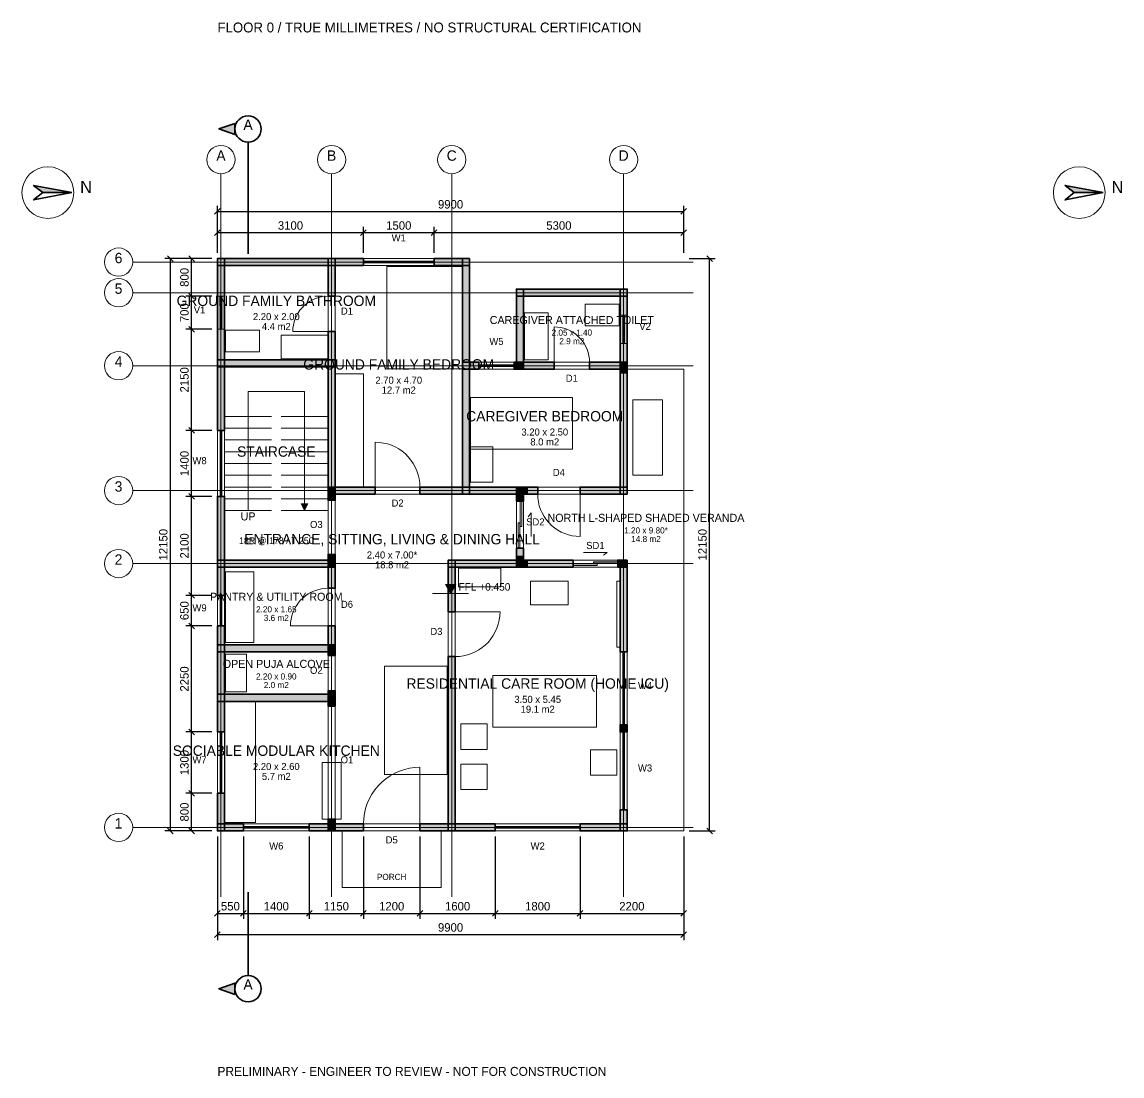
# Model space of a CAD drawing. Header units: millimetres. Extents: x -4150 to 54370, y -5203 to 17171.
# Drawn here: x -4150 to 19207, y -5203 to 17171 of the extents above; entities that cross this region are included whole.
import ezdxf
from ezdxf.enums import TextEntityAlignment as Align

# ---------------------------------------------------------------- set-up
doc = ezdxf.new("R2010")
doc.units = ezdxf.units.MM
for name, color, linetype, lineweight in [('A-ANNO', 7, 'Continuous', 18), ('A-DIMS', 7, 'Continuous', 13), ('A-DOOR', 3, 'Continuous', 18), ('A-EXT', 30, 'Continuous', 18), ('A-FLOR', 8, 'Continuous', 13), ('A-FURN', 8, 'Continuous', 13), ('A-GRID', 8, 'Continuous', 13), ('A-LEVL', 7, 'Continuous', 13), ('A-SECT', 1, 'Continuous', 35), ('A-STAIR', 7, 'Continuous', 18), ('A-TAGS', 1, 'Continuous', 13), ('A-WALL', 7, 'Continuous', 35), ('A-WIND', 4, 'Continuous', 18)]:
    doc.layers.add(name, color=color, linetype=linetype, lineweight=lineweight)
doc.dimstyles.new('FF-ARCH', dxfattribs={"dimtxt": 180, "dimasz": 90, "dimexe": 120, "dimexo": 120, "dimgap": 60, "dimtad": 1, "dimdec": 0, "dimtsz": 60, "dimcen": 2.5, "dimazin": 3, "dimtfac": 1, "dimtmove": 0, "dimatfit": 3})

msp = doc.modelspace()

# ---------------------------------------------------------------- hatches: boundary and pattern name
at = {"layer": 'A-LEVL'}
msp.add_hatch(color=7, dxfattribs=at).paths.add_polyline_path([(4840, 5230), (5060, 5230), (4950, 5040)])
at = {"layer": 'A-SECT'}
for points in [[(370, 15020), (30, 14900), (370, 14780)], [(370, -3470), (30, -3350), (370, -3230)]]:
    msp.add_hatch(color=7, dxfattribs=at).paths.add_polyline_path(points)
at = {"layer": 'A-STAIR'}
msp.add_hatch(color=7, dxfattribs=at).paths.add_polyline_path([(1780, 6940), (1920, 6940), (1850, 6800)])
at = {"layer": 'A-WALL'}
for points in [[(-3094, 13550), (-3902.5, 13704), (-3710, 13550)], [(18806, 13550), (17997.5, 13704), (18190, 13550)], [(0, 12075), (0, 12150), (150, 12150), (150, 9925), (150, 9850), (0, 9850), (0, 12075)], [(2425, 12150), (2500, 12150), (2500, 12000), (75, 12000), (0, 12000), (0, 12150), (2425, 12150)], [(2350, 12150), (2500, 12150), (2500, 11350), (2350, 11350), (2350, 12075), (2350, 12150)], [(2425, 12000), (2350, 12000), (2350, 12150), (3100, 12150), (3100, 12000), (2425, 12000)], [(5350, 12150), (5350, 12000), (4600, 12000), (4600, 12150), (5275, 12150), (5350, 12150)], [(5200, 12075), (5200, 12150), (5350, 12150), (5350, 9875), (5350, 9800), (5200, 9800), (5200, 12075)], [(6350, 11425), (6350, 11500), (6500, 11500), (6500, 9875), (6500, 9800), (6350, 9800), (6350, 11425)], [(8625, 11500), (8700, 11500), (8700, 11350), (6425, 11350), (6350, 11350), (6350, 11500), (8625, 11500)], [(8550, 11425), (8550, 11500), (8700, 11500), (8700, 9875), (8700, 9800), (8550, 9800), (8550, 11425)], [(2500, 9925), (2500, 9850), (2350, 9850), (2350, 10600), (2500, 10600), (2500, 9925)], [(0, 10000), (150, 10000), (150, 8500), (0, 8500), (0, 9925), (0, 10000)], [(2425, 10000), (2500, 10000), (2500, 9850), (75, 9850), (0, 9850), (0, 10000), (2425, 10000)], [(2350, 9925), (2350, 10000), (2500, 10000), (2500, 7225), (2500, 7150), (2350, 7150), (2350, 9925)], [(5200, 9875), (5200, 9950), (5350, 9950), (5350, 7225), (5350, 7150), (5200, 7150), (5200, 9875)], [(5275, 9800), (5200, 9800), (5200, 9950), (5550, 9950), (5550, 9800), (5275, 9800)], [(6500, 9950), (6500, 9800), (6300, 9800), (6300, 9950), (6425, 9950), (6500, 9950)], [(6425, 9800), (6350, 9800), (6350, 9950), (7150, 9950), (7150, 9800), (6425, 9800)], [(8700, 9950), (8700, 9800), (7900, 9800), (7900, 9950), (8625, 9950), (8700, 9950)], [(8550, 9875), (8550, 9950), (8700, 9950), (8700, 9800), (8700, 9725), (8550, 9725), (8550, 9875)], [(8550, 9800), (8550, 9875), (8700, 9875), (8700, 7225), (8700, 7150), (8550, 7150), (8550, 9800)], [(2350, 7300), (2500, 7300), (2500, 7020), (2350, 7020), (2350, 7225), (2350, 7300)], [(2425, 7150), (2350, 7150), (2350, 7300), (3350, 7300), (3350, 7150), (2425, 7150)], [(5350, 7300), (5350, 7150), (4300, 7150), (4300, 7300), (5275, 7300), (5350, 7300)], [(6425, 7300), (6500, 7300), (6500, 7150), (5275, 7150), (5200, 7150), (5200, 7300), (6425, 7300)], [(6350, 7225), (6350, 7300), (6500, 7300), (6500, 7150), (6500, 7075), (6350, 7075), (6350, 7225)], [(6500, 7300), (6575, 7300), (6575, 7150), (6425, 7150), (6350, 7150), (6350, 7300), (6500, 7300)], [(6500, 7150), (6425, 7150), (6425, 7300), (6800, 7300), (6800, 7150), (6500, 7150)], [(8700, 7300), (8700, 7150), (7700, 7150), (7700, 7300), (8625, 7300), (8700, 7300)], [(150, 5675), (150, 5600), (0, 5600), (0, 7100), (150, 7100), (150, 5675)], [(6350, 7225), (6500, 7225), (6500, 7000), (6350, 7000), (6350, 7150), (6350, 7225)], [(2500, 5675), (2500, 5600), (2350, 5600), (2350, 5870), (2500, 5870), (2500, 5675)], [(6500, 5750), (6500, 5675), (6350, 5675), (6350, 6000), (6500, 6000), (6500, 5750)], [(0, 5750), (150, 5750), (150, 5000), (0, 5000), (0, 5675), (0, 5750)], [(2425, 5750), (2500, 5750), (2500, 5600), (75, 5600), (0, 5600), (0, 5750), (2425, 5750)], [(2350, 5750), (2500, 5750), (2500, 5150), (2350, 5150), (2350, 5675), (2350, 5750)], [(4900, 5750), (5050, 5750), (5050, 4650), (4900, 4650), (4900, 5675), (4900, 5750)], [(6425, 5750), (6500, 5750), (6500, 5600), (4975, 5600), (4900, 5600), (4900, 5750), (6425, 5750)], [(6350, 5750), (6350, 5825), (6500, 5825), (6500, 5675), (6500, 5600), (6350, 5600), (6350, 5750)], [(6500, 5750), (6575, 5750), (6575, 5600), (6425, 5600), (6350, 5600), (6350, 5750), (6500, 5750)], [(6500, 5600), (6425, 5600), (6425, 5750), (7550, 5750), (7550, 5600), (6500, 5600)], [(8700, 5750), (8700, 5600), (8500, 5600), (8500, 5750), (8625, 5750), (8700, 5750)], [(8700, 5750), (8700, 3800), (8550, 3800), (8550, 5675), (8550, 5750), (8700, 5750)], [(150, 3875), (150, 3800), (0, 3800), (0, 4350), (150, 4350), (150, 3875)], [(2500, 3875), (2500, 3800), (2350, 3800), (2350, 4350), (2500, 4350), (2500, 3875)], [(0, 3875), (0, 3950), (150, 3950), (150, 2825), (150, 2750), (0, 2750), (0, 3875)], [(2425, 3950), (2500, 3950), (2500, 3800), (75, 3800), (0, 3800), (0, 3950), (2425, 3950)], [(2350, 3950), (2500, 3950), (2500, 3725), (2350, 3725), (2350, 3875), (2350, 3950)], [(5050, 75), (5050, 0), (4900, 0), (4900, 3700), (5050, 3700), (5050, 75)], [(0, 2900), (150, 2900), (150, 2100), (0, 2100), (0, 2825), (0, 2900)], [(2425, 2900), (2500, 2900), (2500, 2750), (75, 2750), (0, 2750), (0, 2900), (2425, 2900)], [(2500, 2825), (2500, 2750), (2350, 2750), (2350, 2975), (2500, 2975), (2500, 2825)], [(2350, 2900), (2500, 2900), (2500, 2650), (2350, 2650), (2350, 2825), (2350, 2900)], [(8700, 2100), (8550, 2100), (8550, 2250), (8700, 2250), (8700, 2100)], [(150, 75), (150, 0), (0, 0), (0, 800), (150, 800), (150, 75)], [(2500, 75), (2500, 0), (2350, 0), (2350, 250), (2500, 250), (2500, 75)], [(8700, 0), (8550, 0), (8550, 450), (8700, 450), (8700, 75), (8700, 0)], [(75, 0), (0, 0), (0, 150), (550, 150), (550, 0), (75, 0)], [(2500, 150), (2500, 0), (1950, 0), (1950, 150), (2425, 150), (2500, 150)], [(2425, 0), (2350, 0), (2350, 150), (3100, 150), (3100, 0), (2425, 0)], [(5050, 150), (5050, 0), (4300, 0), (4300, 150), (4975, 150), (5050, 150)], [(4975, 0), (4900, 0), (4900, 150), (5900, 150), (5900, 0), (4975, 0)], [(8700, 150), (8700, 0), (7700, 0), (7700, 150), (8625, 150), (8700, 150)]]:
    msp.add_hatch(color=7, dxfattribs=at).paths.add_polyline_path(points)

# ---------------------------------------------------------------- linework, layer by layer
at = {"layer": 'A-ANNO'}
for centre in [(-3600, 13550), (18300, 13550)]:
    msp.add_circle(centre, 550, dxfattribs=at)
at = {"layer": 'A-DOOR'}
for p, q in [((2350, 10600), (1600, 10600)), ((7150, 9950), (7150, 10700)), ((3350, 7300), (3350, 8250)), ((2350, 5870), (2350, 7020)), ((2500, 5870), (2500, 7020)), ((7700, 7150), (7700, 6250)), ((6660, 6750), (6600, 6670)), ((6660, 6250), (6660, 6750)), ((7775, 5910), (8275, 5910)), ((8275, 5910), (8195, 5850)), ((5050, 4650), (6000, 4650)), ((2350, 4350), (1550, 4350)), ((2350, 2975), (2350, 3725)), ((2500, 2975), (2500, 3725)), ((2350, 250), (2350, 2650)), ((2500, 250), (2500, 2650)), ((4300, 150), (4300, 1350))]:
    msp.add_line(p, q, dxfattribs=at)
for points in [[(2350, 11350), (2280.8, 11346.8), (2212.2, 11337.2), (2144.8, 11321.4), (2079.1, 11299.4), (2015.7, 11271.4), (1955.2, 11237.7), (1898, 11198.5), (1844.7, 11154.3), (1795.7, 11105.3), (1751.5, 11052), (1712.3, 10994.8), (1678.6, 10934.3), (1650.6, 10870.9), (1628.6, 10805.2), (1612.8, 10737.8), (1603.2, 10669.2), (1600, 10600)], [(7900, 9950), (7896.8, 10019.2), (7887.2, 10087.8), (7871.4, 10155.2), (7849.4, 10220.9), (7821.4, 10284.3), (7787.7, 10344.8), (7748.5, 10402), (7704.3, 10455.3), (7655.3, 10504.3), (7602, 10548.5), (7544.8, 10587.7), (7484.3, 10621.4), (7420.9, 10649.4), (7355.2, 10671.4), (7287.8, 10687.2), (7219.2, 10696.8), (7150, 10700)], [(4300, 7300), (4295.9, 7387.7), (4283.8, 7474.6), (4263.7, 7560), (4235.8, 7643.2), (4200.4, 7723.5), (4157.7, 7800.1), (4108.1, 7872.5), (4052.1, 7940), (3990, 8002.1), (3922.5, 8058.1), (3850.1, 8107.7), (3773.5, 8150.4), (3693.2, 8185.8), (3610, 8213.7), (3524.6, 8233.8), (3437.7, 8245.9), (3350, 8250)], [(6800, 7150), (6803.8, 7067), (6815.3, 6984.6), (6834.4, 6903.7), (6860.8, 6824.9), (6894.4, 6748.8), (6934.8, 6676.2), (6981.8, 6607.6), (7034.9, 6543.7), (7093.7, 6484.9), (7157.6, 6431.8), (7226.2, 6384.8), (7298.8, 6344.4), (7374.9, 6310.8), (7453.7, 6284.4), (7534.6, 6265.3), (7617, 6253.8), (7700, 6250)], [(2350, 5150), (2276.2, 5146.6), (2203, 5136.4), (2131.1, 5119.5), (2061, 5096), (1993.4, 5066.1), (1928.9, 5030.2), (1867.9, 4988.4), (1811, 4941.2), (1758.8, 4889), (1711.6, 4832.1), (1669.8, 4771.1), (1633.9, 4706.6), (1604, 4639), (1580.5, 4568.9), (1563.6, 4497), (1553.4, 4423.8), (1550, 4350)], [(5050, 3700), (5137.7, 3704.1), (5224.6, 3716.2), (5310, 3736.3), (5393.2, 3764.2), (5473.5, 3799.6), (5550.1, 3842.3), (5622.5, 3891.9), (5690, 3947.9), (5752.1, 4010), (5808.1, 4077.5), (5857.7, 4149.9), (5900.4, 4226.5), (5935.8, 4306.8), (5963.7, 4390), (5983.8, 4475.4), (5995.9, 4562.3), (6000, 4650)], [(3100, 150), (3105.1, 260.7), (3120.4, 370.5), (3145.8, 478.4), (3181, 583.5), (3225.8, 684.9), (3279.7, 781.7), (3342.4, 873.2), (3413.2, 958.4), (3491.6, 1036.8), (3576.8, 1107.6), (3668.3, 1170.3), (3765.1, 1224.2), (3866.5, 1269), (3971.6, 1304.2), (4079.5, 1329.6), (4189.3, 1344.9), (4300, 1350)]]:
    msp.add_lwpolyline(points, dxfattribs=at)
for points in [[(6463, 6460), (6463, 7000), (6431, 7000), (6431, 6460)], [(6419, 6000), (6419, 6540), (6387, 6540), (6387, 6000)], [(7550, 5669), (8065, 5669), (8065, 5637), (7550, 5637)], [(7985, 5713), (8500, 5713), (8500, 5681), (7985, 5681)]]:
    msp.add_lwpolyline(points, close=True, dxfattribs=at)
at = {"layer": 'A-EXT'}
msp.add_lwpolyline([(2650, -1200), (4750, -1200), (4750, 0), (2650, 0)], close=True, dxfattribs=at)
at = {"layer": 'A-FLOR'}
for points in [[(0, 0), (0, 150), (0, 2750), (0, 2825), (0, 2900), (0, 3800), (0, 3875), (0, 3950), (0, 5600), (0, 5675), (0, 5750), (0, 9850), (0, 9925), (0, 10000), (0, 12000), (0, 12075), (0, 12150), (150, 12150), (2350, 12150), (2425, 12150), (2500, 12150), (5200, 12150), (5275, 12150), (5350, 12150), (5350, 12000), (5350, 9950), (6350, 9950), (6350, 11350), (6350, 11425), (6350, 11500), (6500, 11500), (8550, 11500), (8625, 11500), (8700, 11500), (8700, 11350), (8700, 9950), (8700, 9875), (8700, 9800), (9900, 9800), (9900, 0), (8700, 0), (8550, 0), (5050, 0), (4975, 0), (4900, 0), (2500, 0), (2425, 0), (2350, 0), (150, 0), (75, 0), (0, 0)], [(150, 10000), (2350, 10000), (2350, 12000), (150, 12000)], [(2500, 7300), (5200, 7300), (5200, 12000), (2500, 12000)], [(6500, 9950), (8550, 9950), (8550, 11350), (6500, 11350)], [(150, 5750), (2350, 5750), (2350, 9850), (150, 9850)], [(5350, 7300), (8550, 7300), (8550, 9800), (5350, 9800)], [(8700, 0), (9900, 0), (9900, 9800), (8700, 9800), (8700, 7150), (6500, 7150), (6500, 5750), (8700, 5750)], [(2500, 150), (4900, 150), (4900, 5750), (6350, 5750), (6350, 7150), (2500, 7150)], [(150, 3950), (2350, 3950), (2350, 5600), (150, 5600)], [(5050, 150), (8550, 150), (8550, 5600), (5050, 5600)], [(150, 2900), (2350, 2900), (2350, 3800), (150, 3800)], [(150, 150), (2350, 150), (2350, 2750), (150, 2750)]]:
    msp.add_lwpolyline(points, close=True, dxfattribs=at)
at = {"layer": 'A-FURN'}
for points in [[(5200, 9810), (5200, 11980), (3600, 11980), (3600, 9810)], [(7020, 10000), (7020, 11000), (6520, 11000), (6520, 10000)], [(8530, 10720), (8530, 11180), (7810, 11180), (7810, 10720)], [(890, 10170), (890, 10630), (170, 10630), (170, 10170)], [(2350, 10020), (2350, 10520), (1350, 10520), (1350, 10020)], [(3100, 7300), (3100, 9700), (2500, 9700), (2500, 7300)], [(7540, 8100), (7540, 9200), (5370, 9200), (5370, 8100)], [(8820, 7550), (9450, 7550), (9450, 9150), (8820, 9150)], [(5850, 7400), (5850, 8150), (5370, 8150), (5370, 7400)], [(770, 4000), (770, 5500), (170, 5500), (170, 4000)], [(6020, 5180), (6020, 5580), (5120, 5580), (5120, 5180)], [(7450, 4800), (7450, 5300), (6650, 5300), (6650, 4800)], [(8550, 3900), (8550, 5300), (8480, 5300), (8480, 3900)], [(620, 2950), (620, 3750), (170, 3750), (170, 2950)], [(4880, 1200), (4880, 3500), (3550, 3500), (3550, 1200)], [(8050, 2200), (8050, 3300), (5850, 3300), (5850, 2200)], [(810, 180), (810, 2740), (155, 2740), (155, 180)], [(5730, 1730), (5730, 2270), (5170, 2270), (5170, 1730)], [(8480, 1180), (8480, 1720), (7920, 1720), (7920, 1180)], [(2225, 1450), (2625, 1450), (2625, 250), (2225, 250)], [(5730, 880), (5730, 1420), (5170, 1420), (5170, 880)]]:
    msp.add_lwpolyline(points, close=True, dxfattribs=at)
at = {"layer": 'A-GRID'}
for p, q in [((75, -1400), (75, 13950)), ((2425, -1400), (2425, 13950)), ((4975, -1400), (4975, 13950)), ((8625, -1400), (8625, 13950)), ((-1800, 12075), (10100, 12075)), ((-1800, 11425), (10100, 11425)), ((-1800, 9875), (10100, 9875)), ((-1800, 7225), (10100, 7225)), ((-1800, 5675), (10100, 5675)), ((-1800, 75), (10100, 75))]:
    msp.add_line(p, q, dxfattribs=at)
for centre in [(75, 14250), (2425, 14250), (4975, 14250), (8625, 14250), (-2100, 12075), (-2100, 11425), (-2100, 9875), (-2100, 7225), (-2100, 5675), (-2100, 75)]:
    msp.add_circle(centre, 300, dxfattribs=at)
at = {"layer": 'A-LEVL'}
msp.add_line((4570, 5040), (5330, 5040), dxfattribs=at)
msp.add_lwpolyline([(4840, 5230), (5060, 5230), (4950, 5040)], close=True, dxfattribs=at)
at = {"layer": 'A-SECT'}
for p, q in [((650, 14320), (650, 14620)), ((650, 12250), (650, 14320)), ((650, -1300), (650, -2770)), ((650, -2770), (650, -3070))]:
    msp.add_line(p, q, dxfattribs=at)
for points in [[(370, 15020), (30, 14900), (370, 14780)], [(370, -3470), (30, -3350), (370, -3230)]]:
    msp.add_lwpolyline(points, close=True, dxfattribs=at)
for centre in [(650, 14900), (650, -3350)]:
    msp.add_circle(centre, 280, dxfattribs=at)
at = {"layer": 'A-STAIR'}
for p, q in [((150, 8800), (1150, 8800)), ((1350, 8800), (2350, 8800)), ((150, 8550), (1150, 8550)), ((1350, 8550), (2350, 8550)), ((150, 8300), (1150, 8300)), ((1350, 8300), (2350, 8300)), ((150, 8050), (1150, 8050)), ((1350, 8050), (2350, 8050)), ((150, 7800), (1150, 7800)), ((1350, 7800), (2350, 7800)), ((150, 7550), (1150, 7550)), ((1350, 7550), (2350, 7550)), ((150, 7300), (1150, 7300)), ((1350, 7300), (2350, 7300)), ((150, 7050), (1150, 7050)), ((1350, 7050), (2350, 7050)), ((150, 6800), (1150, 6800)), ((1350, 6800), (2350, 6800))]:
    msp.add_line(p, q, dxfattribs=at)
msp.add_lwpolyline([(650, 6800), (650, 9325), (1850, 9325), (1850, 6800)], dxfattribs=at)
msp.add_lwpolyline([(1780, 6940), (1920, 6940), (1850, 6800)], close=True, dxfattribs=at)
at = {"layer": 'A-WALL'}
for points in [[(-3094, 13550), (-3902.5, 13704), (-3710, 13550)], [(-3094, 13550), (-3902.5, 13396), (-3710, 13550)], [(18806, 13550), (17997.5, 13704), (18190, 13550)], [(18806, 13550), (17997.5, 13396), (18190, 13550)], [(0, 12075), (0, 12150), (150, 12150), (150, 9925), (150, 9850), (0, 9850), (0, 12075)], [(2425, 12150), (2500, 12150), (2500, 12000), (75, 12000), (0, 12000), (0, 12150), (2425, 12150)], [(2350, 12150), (2500, 12150), (2500, 11350), (2350, 11350), (2350, 12075), (2350, 12150)], [(2425, 12000), (2350, 12000), (2350, 12150), (3100, 12150), (3100, 12000), (2425, 12000)], [(5350, 12150), (5350, 12000), (4600, 12000), (4600, 12150), (5275, 12150), (5350, 12150)], [(5200, 12075), (5200, 12150), (5350, 12150), (5350, 9875), (5350, 9800), (5200, 9800), (5200, 12075)], [(6350, 11425), (6350, 11500), (6500, 11500), (6500, 9875), (6500, 9800), (6350, 9800), (6350, 11425)], [(8625, 11500), (8700, 11500), (8700, 11350), (6425, 11350), (6350, 11350), (6350, 11500), (8625, 11500)], [(8550, 11425), (8550, 11500), (8700, 11500), (8700, 9875), (8700, 9800), (8550, 9800), (8550, 11425)], [(2500, 9925), (2500, 9850), (2350, 9850), (2350, 10600), (2500, 10600), (2500, 9925)], [(0, 10000), (150, 10000), (150, 8500), (0, 8500), (0, 9925), (0, 10000)], [(2425, 10000), (2500, 10000), (2500, 9850), (75, 9850), (0, 9850), (0, 10000), (2425, 10000)], [(2350, 9925), (2350, 10000), (2500, 10000), (2500, 7225), (2500, 7150), (2350, 7150), (2350, 9925)], [(5200, 9875), (5200, 9950), (5350, 9950), (5350, 7225), (5350, 7150), (5200, 7150), (5200, 9875)], [(5275, 9800), (5200, 9800), (5200, 9950), (5550, 9950), (5550, 9800), (5275, 9800)], [(6500, 9950), (6500, 9800), (6300, 9800), (6300, 9950), (6425, 9950), (6500, 9950)], [(6425, 9800), (6350, 9800), (6350, 9950), (7150, 9950), (7150, 9800), (6425, 9800)], [(8700, 9950), (8700, 9800), (7900, 9800), (7900, 9950), (8625, 9950), (8700, 9950)], [(8550, 9875), (8550, 9950), (8700, 9950), (8700, 9800), (8700, 9725), (8550, 9725), (8550, 9875)], [(8550, 9800), (8550, 9875), (8700, 9875), (8700, 7225), (8700, 7150), (8550, 7150), (8550, 9800)], [(2350, 7300), (2500, 7300), (2500, 7020), (2350, 7020), (2350, 7225), (2350, 7300)], [(2425, 7150), (2350, 7150), (2350, 7300), (3350, 7300), (3350, 7150), (2425, 7150)], [(5350, 7300), (5350, 7150), (4300, 7150), (4300, 7300), (5275, 7300), (5350, 7300)], [(6425, 7300), (6500, 7300), (6500, 7150), (5275, 7150), (5200, 7150), (5200, 7300), (6425, 7300)], [(6350, 7225), (6350, 7300), (6500, 7300), (6500, 7150), (6500, 7075), (6350, 7075), (6350, 7225)], [(6500, 7300), (6575, 7300), (6575, 7150), (6425, 7150), (6350, 7150), (6350, 7300), (6500, 7300)], [(6500, 7150), (6425, 7150), (6425, 7300), (6800, 7300), (6800, 7150), (6500, 7150)], [(8700, 7300), (8700, 7150), (7700, 7150), (7700, 7300), (8625, 7300), (8700, 7300)], [(150, 5675), (150, 5600), (0, 5600), (0, 7100), (150, 7100), (150, 5675)], [(6350, 7225), (6500, 7225), (6500, 7000), (6350, 7000), (6350, 7150), (6350, 7225)], [(2500, 5675), (2500, 5600), (2350, 5600), (2350, 5870), (2500, 5870), (2500, 5675)], [(6500, 5750), (6500, 5675), (6350, 5675), (6350, 6000), (6500, 6000), (6500, 5750)], [(0, 5750), (150, 5750), (150, 5000), (0, 5000), (0, 5675), (0, 5750)], [(2425, 5750), (2500, 5750), (2500, 5600), (75, 5600), (0, 5600), (0, 5750), (2425, 5750)], [(2350, 5750), (2500, 5750), (2500, 5150), (2350, 5150), (2350, 5675), (2350, 5750)], [(4900, 5750), (5050, 5750), (5050, 4650), (4900, 4650), (4900, 5675), (4900, 5750)], [(6425, 5750), (6500, 5750), (6500, 5600), (4975, 5600), (4900, 5600), (4900, 5750), (6425, 5750)], [(6350, 5750), (6350, 5825), (6500, 5825), (6500, 5675), (6500, 5600), (6350, 5600), (6350, 5750)], [(6500, 5750), (6575, 5750), (6575, 5600), (6425, 5600), (6350, 5600), (6350, 5750), (6500, 5750)], [(6500, 5600), (6425, 5600), (6425, 5750), (7550, 5750), (7550, 5600), (6500, 5600)], [(8700, 5750), (8700, 5600), (8500, 5600), (8500, 5750), (8625, 5750), (8700, 5750)], [(8700, 5750), (8700, 3800), (8550, 3800), (8550, 5675), (8550, 5750), (8700, 5750)], [(150, 3875), (150, 3800), (0, 3800), (0, 4350), (150, 4350), (150, 3875)], [(2500, 3875), (2500, 3800), (2350, 3800), (2350, 4350), (2500, 4350), (2500, 3875)], [(0, 3875), (0, 3950), (150, 3950), (150, 2825), (150, 2750), (0, 2750), (0, 3875)], [(2425, 3950), (2500, 3950), (2500, 3800), (75, 3800), (0, 3800), (0, 3950), (2425, 3950)], [(2350, 3950), (2500, 3950), (2500, 3725), (2350, 3725), (2350, 3875), (2350, 3950)], [(5050, 75), (5050, 0), (4900, 0), (4900, 3700), (5050, 3700), (5050, 75)], [(0, 2900), (150, 2900), (150, 2100), (0, 2100), (0, 2825), (0, 2900)], [(2425, 2900), (2500, 2900), (2500, 2750), (75, 2750), (0, 2750), (0, 2900), (2425, 2900)], [(2500, 2825), (2500, 2750), (2350, 2750), (2350, 2975), (2500, 2975), (2500, 2825)], [(2350, 2900), (2500, 2900), (2500, 2650), (2350, 2650), (2350, 2825), (2350, 2900)], [(8700, 2100), (8550, 2100), (8550, 2250), (8700, 2250), (8700, 2100)], [(150, 75), (150, 0), (0, 0), (0, 800), (150, 800), (150, 75)], [(2500, 75), (2500, 0), (2350, 0), (2350, 250), (2500, 250), (2500, 75)], [(8700, 0), (8550, 0), (8550, 450), (8700, 450), (8700, 75), (8700, 0)], [(75, 0), (0, 0), (0, 150), (550, 150), (550, 0), (75, 0)], [(2500, 150), (2500, 0), (1950, 0), (1950, 150), (2425, 150), (2500, 150)], [(2425, 0), (2350, 0), (2350, 150), (3100, 150), (3100, 0), (2425, 0)], [(5050, 150), (5050, 0), (4300, 0), (4300, 150), (4975, 150), (5050, 150)], [(4975, 0), (4900, 0), (4900, 150), (5900, 150), (5900, 0), (4975, 0)], [(8700, 150), (8700, 0), (7700, 0), (7700, 150), (8625, 150), (8700, 150)]]:
    msp.add_lwpolyline(points, close=True, dxfattribs=at)
at = {"layer": 'A-WIND'}
for p, q in [((3100, 12150), (4600, 12150)), ((3100, 12150), (3100, 12000)), ((4600, 12150), (4600, 12000)), ((3100, 12093), (4600, 12093)), ((3100, 12057), (4600, 12057)), ((3100, 12000), (4600, 12000)), ((0, 10650), (0, 11350)), ((0, 11350), (150, 11350)), ((57, 10650), (57, 11350)), ((93, 10650), (93, 11350)), ((150, 10650), (150, 11350)), ((8550, 10350), (8550, 10950)), ((8700, 10950), (8550, 10950)), ((8607, 10350), (8607, 10950)), ((8643, 10350), (8643, 10950)), ((8700, 10350), (8700, 10950)), ((0, 10650), (150, 10650)), ((8700, 10350), (8550, 10350)), ((5550, 9950), (6300, 9950)), ((5550, 9950), (5550, 9800)), ((5550, 9893), (6300, 9893)), ((5550, 9857), (6300, 9857)), ((6300, 9950), (6300, 9800)), ((5550, 9800), (6300, 9800)), ((0, 7100), (0, 8500)), ((0, 8500), (150, 8500)), ((57, 7100), (57, 8500)), ((93, 7100), (93, 8500)), ((150, 7100), (150, 8500)), ((0, 7100), (150, 7100)), ((0, 4350), (0, 5000)), ((0, 5000), (150, 5000)), ((57, 4350), (57, 5000)), ((93, 4350), (93, 5000)), ((150, 4350), (150, 5000)), ((0, 4350), (150, 4350)), ((8550, 2250), (8550, 3800)), ((8700, 3800), (8550, 3800)), ((8607, 2250), (8607, 3800)), ((8643, 2250), (8643, 3800)), ((8700, 2250), (8700, 3800)), ((8700, 2250), (8550, 2250)), ((0, 800), (0, 2100)), ((0, 2100), (150, 2100)), ((57, 800), (57, 2100)), ((93, 800), (93, 2100)), ((150, 800), (150, 2100)), ((8550, 450), (8550, 2100)), ((8700, 2100), (8550, 2100)), ((8607, 450), (8607, 2100)), ((8643, 450), (8643, 2100)), ((8700, 450), (8700, 2100)), ((0, 800), (150, 800)), ((8700, 450), (8550, 450)), ((550, 150), (1950, 150)), ((550, 0), (550, 150)), ((550, 93), (1950, 93)), ((550, 57), (1950, 57)), ((550, 0), (1950, 0)), ((1950, 0), (1950, 150)), ((5900, 150), (7700, 150)), ((5900, 0), (5900, 150)), ((5900, 93), (7700, 93)), ((5900, 57), (7700, 57)), ((5900, 0), (7700, 0)), ((7700, 0), (7700, 150))]:
    msp.add_line(p, q, dxfattribs=at)

# ---------------------------------------------------------------- texts
at = {"layer": 'A-ANNO'}
for s, height, p in [('FLOOR 0 / TRUE MILLIMETRES / NO STRUCTURAL CERTIFICATION', 210, (0, 16950)), ('PRELIMINARY - ENGINEER TO REVIEW - NOT FOR CONSTRUCTION', 190, (0, -5200))]:
    msp.add_text(s, height=height, dxfattribs=at).set_placement(p)
for s, height, p in [('N', 260, (-2790, 13460)), ('N', 260, (19110, 13460)), ('GROUND FAMILY BATHROOM', 220, (1250, 11077)), ('2.20 x 2.00', 150, (1250, 10797.5)), ('4.4 m2', 150, (1250, 10587.5)), ('CAREGIVER ATTACHED TOILET', 170, (7525, 10709.5)), ('2.05 x 1.40', 130, (7525, 10474.5)), ('2.9 m2', 130, (7525, 10292.5)), ('GROUND FAMILY BEDROOM', 220, (3850, 9727)), ('2.70 x 4.70', 150, (3850, 9447.5)), ('12.7 m2', 150, (3850, 9237.5)), ('CAREGIVER BEDROOM', 220, (6950, 8627)), ('3.20 x 2.50', 150, (6950, 8347.5)), ('8.0 m2', 150, (6950, 8137.5)), ('STAIRCASE', 220, (1250, 7877)), ('NORTH L-SHAPED SHADED VERANDA', 170, (9099.6, 6509.9)), ('1.20 x 9.80*', 130, (9099.6, 6274.9)), ('ENTRANCE, SITTING, LIVING & DINING HALL', 220, (3707.2, 6017)), ('14.8 m2', 130, (9099.6, 6092.9)), ('2.40 x 7.00*', 150, (3707.2, 5737.5)), ('18.8 m2', 150, (3707.2, 5527.5)), ('PANTRY & UTILITY ROOM', 170, (1250, 4834.5)), ('2.20 x 1.65', 130, (1250, 4599.5)), ('3.6 m2', 130, (1250, 4417.5)), ('OPEN PUJA ALCOVE', 170, (1250, 3409.5)), ('2.20 x 0.90', 130, (1250, 3174.5)), ('2.0 m2', 130, (1250, 2992.5)), ('RESIDENTIAL CARE ROOM (HOME ICU)', 220, (6800, 2952)), ('3.50 x 5.45', 150, (6800, 2672.5)), ('19.1 m2', 150, (6800, 2462.5)), ('SOCIABLE MODULAR KITCHEN', 220, (1250, 1527)), ('2.20 x 2.60', 150, (1250, 1247.5)), ('5.7 m2', 150, (1250, 1037.5))]:
    msp.add_text(s, height=height, dxfattribs=at).set_placement(p, align=Align.BOTTOM_CENTER)
at = {"layer": 'A-EXT'}
msp.add_text('PORCH', height=130, dxfattribs=at).set_placement((3700, -1080), align=Align.BOTTOM_CENTER)
at = {"layer": 'A-GRID'}
for s, p in [('A', (75, 14160)), ('B', (2425, 14160)), ('C', (4975, 14160)), ('D', (8625, 14160)), ('6', (-2100, 11985)), ('5', (-2100, 11335)), ('4', (-2100, 9785)), ('3', (-2100, 7135)), ('2', (-2100, 5585)), ('1', (-2100, -15))]:
    msp.add_text(s, height=220, dxfattribs=at).set_placement(p, align=Align.BOTTOM_CENTER)
at = {"layer": 'A-LEVL'}
msp.add_text('FFL +0.450', height=160, dxfattribs=at).set_placement((5120, 5100))
at = {"layer": 'A-SECT'}
for p in [(650, 14815), (650, -3435)]:
    msp.add_text('A', height=220, dxfattribs=at).set_placement(p, align=Align.BOTTOM_CENTER)
at = {"layer": 'A-STAIR'}
for s, height, p in [('UP', 170, (650, 6540)), ('18R @ 178 / T 250', 140, (1250, 6050))]:
    msp.add_text(s, height=height, dxfattribs=at).set_placement(p, align=Align.BOTTOM_CENTER)
at = {"layer": 'A-TAGS'}
for s, p in [('W1', (3850, 12470)), ('V1', (-380, 10940)), ('D1', (2750, 10915)), ('V2', (9080, 10590)), ('W5', (5925, 10270)), ('D1', (7525, 9490)), ('W8', (-380, 7740)), ('D4', (7250, 7490)), ('D2', (3825, 6840)), ('O3', (2100, 6385)), ('SD2', (6750, 6440)), ('SD1', (8025, 5940)), ('W9', (-380, 4615)), ('D6', (2750, 4690)), ('D3', (4650, 4115)), ('O2', (2100, 3290)), ('W4', (9080, 2965)), ('W7', (-380, 1390)), ('O1', (2750, 1390)), ('W3', (9080, 1215)), ('D5', (3700, -310)), ('W6', (1250, -440)), ('W2', (6800, -440))]:
    msp.add_text(s, height=150, dxfattribs=at).set_placement(p, align=Align.BOTTOM_CENTER)

# ---------------------------------------------------------------- dimensions: what is measured, and where the dimension line sits
at = {"layer": 'A-DIMS'}
for base, p1, p2 in [((0, 13150), (0, 12150), (9900, 12150)), ((0, 12700), (0, 12150), (3100, 12150)), ((3100, 12700), (3100, 12150), (4600, 12150)), ((4600, 12700), (4600, 12150), (9900, 12150)), ((0, -1750), (0, 0), (550, 0)), ((0, -2200), (0, 0), (9900, 0)), ((550, -1750), (550, 0), (1950, 0)), ((1950, -1750), (1950, 0), (3100, 0)), ((3100, -1750), (3100, 0), (4300, 0)), ((4300, -1750), (4300, 0), (5900, 0)), ((5900, -1750), (5900, 0), (7700, 0)), ((7700, -1750), (7700, 0), (9900, 0))]:
    msp.add_linear_dim(base=base, p1=p1, p2=p2, dimstyle='FF-ARCH', dxfattribs=at).render()
for base, p1, p2 in [((-1000, 0), (0, 0), (0, 12150)), ((-550, 11350), (0, 11350), (0, 12150)), ((10450, 0), (9900, 0), (9900, 12150)), ((-550, 10650), (0, 10650), (0, 11350)), ((-550, 8500), (0, 8500), (0, 10650)), ((-550, 7100), (0, 7100), (0, 8500)), ((-550, 5000), (0, 5000), (0, 7100)), ((-550, 4350), (0, 4350), (0, 5000)), ((-550, 2100), (0, 2100), (0, 4350)), ((-550, 800), (0, 800), (0, 2100)), ((-550, 0), (0, 0), (0, 800))]:
    msp.add_linear_dim(base=base, p1=p1, p2=p2, angle=90, dimstyle='FF-ARCH', dxfattribs=at).render()

doc.saveas('drawing.dxf')
